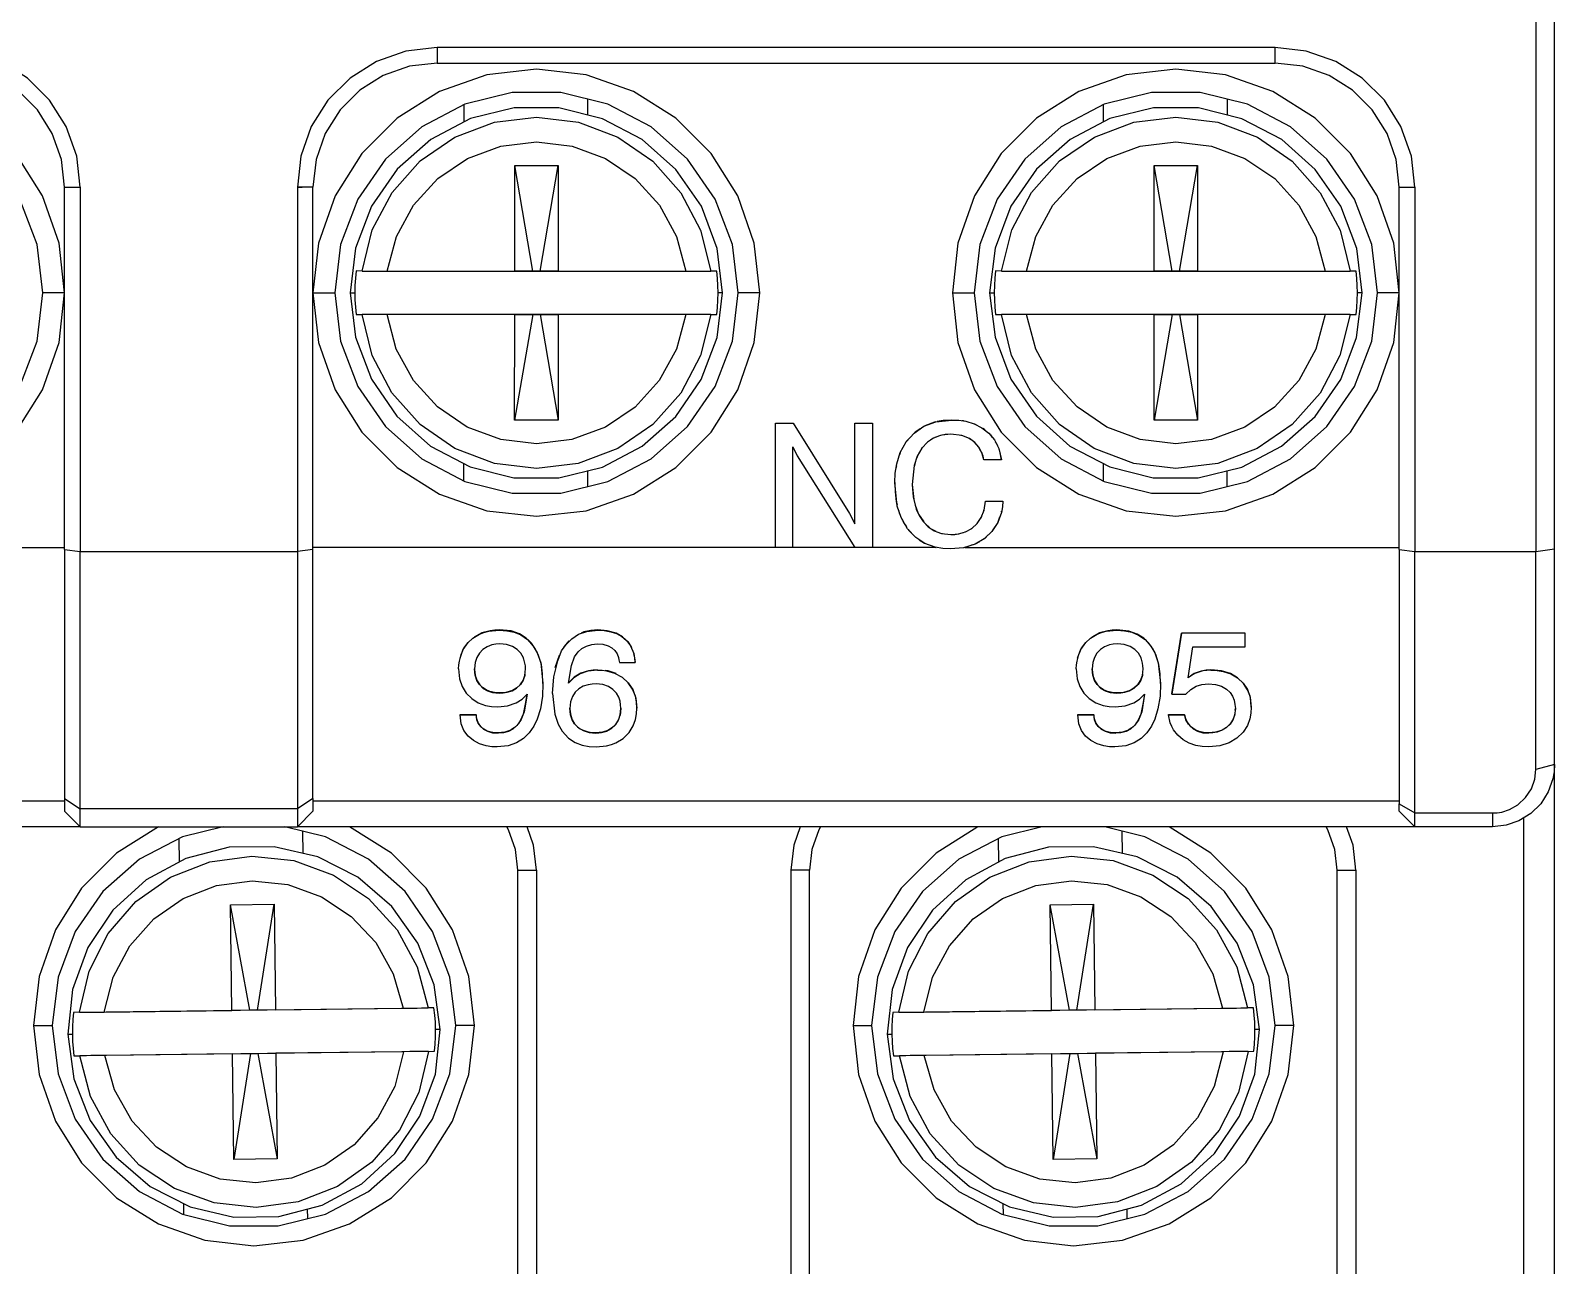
# Model space of a CAD drawing. Header units: millimetres. Extents: x 0 to 44.1, y 0 to 72.7.
# Drawn here: x 19.55 to 44.1, y 11.83 to 31.73 of the extents above; entities that cross this region are included whole.
import ezdxf

# ---------------------------------------------------------------- set-up
doc = ezdxf.new("R2010")
doc.units = ezdxf.units.MM

# ---------------------------------------------------------------- blocks, each defined once
blk = doc.blocks.new('CHINT_d7339026e326573a98e9350e627c6b80_FACE_0')
at = {"color": 141, "linetype": 'Continuous', "true_color": 0x40d9ff}
for p, q in [((43.8, 32), (43.8, 23.334)), ((44.1, 23.374), (44.1, 32)), ((26.53, 30.53), (26.53, 30.249)), ((28.53, 30.363), (28.53, 30.618)), ((36.83, 30.53), (36.83, 30.249)), ((38.83, 30.363), (38.83, 30.618)), ((27.35, 27.85), (27.351, 29.55)), ((27.64, 27.85), (27.351, 29.55)), ((27.351, 29.55), (28.051, 29.55)), ((27.76, 27.85), (28.051, 29.55)), ((28.051, 29.55), (28.05, 27.85)), ((37.65, 27.85), (37.651, 29.55)), ((37.94, 27.85), (37.651, 29.55)), ((37.651, 29.55), (38.351, 29.55)), ((38.06, 27.85), (38.351, 29.55)), ((38.351, 29.55), (38.35, 27.85)), ((23.85, 29.2), (23.85, 23.334)), ((23.85, 29.2), (23.926, 29.2)), ((24.891, 27.851), (30.509, 27.849)), ((25.293, 27.851), (27.35, 27.85)), ((27.64, 27.85), (27.35, 27.85)), ((27.76, 27.85), (27.64, 27.85)), ((28.05, 27.85), (27.76, 27.85)), ((28.05, 27.85), (30.107, 27.849)), ((35.191, 27.851), (40.809, 27.849)), ((35.593, 27.851), (37.65, 27.85)), ((37.94, 27.85), (37.65, 27.85)), ((38.06, 27.85), (37.94, 27.85)), ((38.35, 27.85), (38.06, 27.85)), ((38.35, 27.85), (40.407, 27.849)), ((20.1, 27.5), (19.75, 27.5)), ((24.1, 27.5), (24.45, 27.5)), ((24.7, 27.502), (24.774, 27.502)), ((30.7, 27.498), (30.626, 27.498)), ((31.3, 27.5), (30.95, 27.5)), ((34.4, 27.5), (34.75, 27.5)), ((35, 27.502), (35.074, 27.502)), ((41, 27.498), (40.926, 27.498)), ((41.6, 27.5), (41.25, 27.5)), ((30.509, 27.149), (24.891, 27.151)), ((27.35, 27.15), (25.293, 27.151)), ((27.64, 27.15), (27.349, 25.45)), ((27.349, 25.45), (27.35, 27.15)), ((27.35, 27.15), (27.64, 27.15)), ((27.64, 27.15), (27.76, 27.15)), ((27.76, 27.15), (28.049, 25.45)), ((27.76, 27.15), (28.05, 27.15)), ((28.05, 27.15), (28.049, 25.45)), ((30.107, 27.149), (28.05, 27.15)), ((40.809, 27.149), (35.191, 27.151)), ((37.65, 27.15), (35.593, 27.151)), ((37.94, 27.15), (37.649, 25.45)), ((37.649, 25.45), (37.65, 27.15)), ((37.65, 27.15), (37.94, 27.15)), ((37.94, 27.15), (38.06, 27.15)), ((38.06, 27.15), (38.349, 25.45)), ((38.06, 27.15), (38.35, 27.15)), ((38.35, 27.15), (38.349, 25.45)), ((40.407, 27.149), (38.35, 27.15)), ((28.049, 25.45), (27.349, 25.45)), ((33.95, 25.354), (33.95, 25.354)), ((34, 25.374), (34, 25.372)), ((34.224, 25.433), (34.224, 25.438)), ((34.226, 25.433), (34.226, 25.438)), ((38.349, 25.45), (37.649, 25.45)), ((34, 25.096), (33.976, 25.071)), ((34.098, 25.161), (34.054, 25.132)), ((34.081, 25.15), (34.082, 25.15)), ((34.211, 25.201), (34.117, 25.168)), ((34.374, 25.221), (34.233, 25.205)), ((34.562, 25.196), (34.534, 25.202)), ((34.694, 25.138), (34.672, 25.154)), ((34.789, 25.059), (34.757, 25.093)), ((33.844, 24.884), (33.826, 24.842)), ((33.916, 25.006), (33.898, 24.979)), ((34.861, 24.95), (34.823, 25.019)), ((26.527, 24.752), (26.527, 24.472)), ((28.527, 24.381), (28.527, 24.637)), ((33.8, 24.764), (33.784, 24.698)), ((36.827, 24.752), (36.827, 24.472)), ((38.827, 24.381), (38.827, 24.637)), ((33.754, 24.41), (33.779, 24.169)), ((33.802, 24.081), (33.844, 23.961)), ((33.857, 23.934), (33.939, 23.809)), ((34.864, 23.878), (34.873, 23.898)), ((34.909, 23.992), (34.915, 24.016)), ((33.961, 23.786), (34.031, 23.72)), ((34.072, 23.692), (34.132, 23.659)), ((34.195, 23.634), (34.24, 23.621)), ((34.223, 23.623), (34.223, 23.626)), ((34.225, 23.623), (34.225, 23.626)), ((34.376, 23.605), (34.51, 23.619)), ((34.562, 23.634), (34.62, 23.654)), ((34.683, 23.689), (34.717, 23.71)), ((34.784, 23.77), (34.8, 23.785)), ((12.855, 23.4), (20.1, 23.4)), ((20.1, 23.367), (20.1, 19.355)), ((20.1, 23.367), (20.35, 23.334)), ((20.35, 19.19), (20.35, 23.334)), ((20.35, 23.334), (23.85, 23.334)), ((24.1, 23.367), (23.85, 23.334)), ((23.85, 23.334), (23.85, 19.19)), ((24.1, 19.355), (24.1, 23.367)), ((33.95, 23.467), (33.95, 23.468)), ((34.134, 23.4), (34.13, 23.401)), ((34.134, 23.4), (34.139, 23.4)), ((34.601, 23.4), (34.611, 23.4)), ((34.725, 23.439), (34.611, 23.4)), ((34.611, 23.4), (41.6, 23.4)), ((34.928, 23.552), (34.927, 23.552)), ((41.6, 23.367), (41.85, 23.334)), ((41.6, 23.367), (41.6, 19.269)), ((41.85, 19.122), (41.85, 23.334)), ((41.85, 23.334), (43.8, 23.334)), ((43.8, 23.334), (44.1, 23.374)), ((44.1, 19.9), (44.1, 23.374)), ((27.102, 22.07), (27.102, 22.067)), ((28.148, 21.8), (28.225, 21.892)), ((28.687, 22.07), (28.687, 22.067)), ((29.171, 21.881), (29.231, 21.789)), ((37.051, 22.07), (37.051, 22.067)), ((38.09, 22.018), (37.933, 21.036)), ((38.09, 22.02), (38.09, 22.018)), ((39.116, 22.018), (38.09, 22.018)), ((27.494, 21.611), (27.491, 21.62)), ((28.003, 21.463), (28.07, 21.663)), ((37.442, 21.611), (37.439, 21.62)), ((26.446, 21.446), (26.446, 21.444)), ((27.523, 21.435), (27.524, 21.445)), ((36.395, 21.446), (36.395, 21.444)), ((37.472, 21.435), (37.472, 21.445)), ((38.566, 21.426), (38.566, 21.423)), ((27.098, 21.055), (27.098, 21.052)), ((27.959, 21.046), (27.959, 21.044)), ((28.991, 21.048), (28.989, 21.051)), ((37.046, 21.055), (37.046, 21.052)), ((38.956, 20.779), (38.959, 20.805)), ((27.083, 20.411), (27.083, 20.408)), ((28.362, 20.51), (28.406, 20.477)), ((28.657, 20.411), (28.657, 20.408)), ((37.032, 20.411), (37.032, 20.408)), ((38.525, 20.411), (38.525, 20.408)), ((20.1, 19.31), (2.6, 19.31)), ((20.1, 19.355), (20.35, 19.19)), ((23.85, 19.19), (20.35, 19.19)), ((20.35, 18.9), (20.35, 19.19)), ((24.1, 19.355), (23.85, 19.19)), ((23.85, 19.19), (23.85, 18.9)), ((41.6, 19.31), (24.1, 19.31)), ((41.6, 19.269), (41.85, 19.122)), ((41.85, 18.9), (41.85, 19.122)), ((20.35, 18.9), (20.349, 18.9)), ((20.35, 18.9), (23.85, 18.9)), ((21.939, 18.708), (21.944, 18.33)), ((23.851, 18.9), (23.85, 18.9)), ((23.942, 18.47), (23.938, 18.829)), ((35.139, 18.708), (35.144, 18.33)), ((37.142, 18.47), (37.138, 18.829)), ((41.85, 18.9), (41.849, 18.9)), ((22.774, 17.642), (23.474, 17.651)), ((23.086, 15.946), (22.774, 17.642)), ((22.796, 15.942), (22.774, 17.642)), ((23.205, 15.947), (23.474, 17.651)), ((23.474, 17.651), (23.496, 15.951)), ((35.974, 17.642), (36.674, 17.651)), ((36.286, 15.946), (35.974, 17.642)), ((35.996, 15.942), (35.974, 17.642)), ((36.405, 15.947), (36.674, 17.651)), ((36.674, 17.651), (36.696, 15.951)), ((20.337, 15.911), (25.954, 15.982)), ((23.496, 15.951), (25.552, 15.977)), ((33.537, 15.911), (39.154, 15.982)), ((36.696, 15.951), (38.752, 15.977)), ((20.739, 15.916), (22.796, 15.942)), ((23.086, 15.946), (22.796, 15.942)), ((23.205, 15.947), (23.086, 15.946)), ((23.496, 15.951), (23.205, 15.947)), ((33.939, 15.916), (35.996, 15.942)), ((36.286, 15.946), (35.996, 15.942)), ((36.405, 15.947), (36.286, 15.946)), ((36.696, 15.951), (36.405, 15.947)), ((19.6, 15.7), (19.9, 15.7)), ((20.15, 15.559), (20.225, 15.56)), ((26.15, 15.635), (26.075, 15.634)), ((26.7, 15.7), (26.4, 15.7)), ((32.8, 15.7), (33.1, 15.7)), ((33.35, 15.559), (33.425, 15.56)), ((39.35, 15.635), (39.275, 15.634)), ((39.9, 15.7), (39.6, 15.7)), ((25.963, 15.282), (20.346, 15.211)), ((22.804, 15.242), (20.748, 15.216)), ((22.804, 15.242), (23.095, 15.246)), ((22.826, 13.542), (22.804, 15.242)), ((23.095, 15.246), (22.826, 13.542)), ((23.095, 15.246), (23.214, 15.248)), ((23.214, 15.248), (23.504, 15.251)), ((23.214, 15.248), (23.526, 13.551)), ((25.561, 15.277), (23.504, 15.251)), ((23.504, 15.251), (23.526, 13.551)), ((39.163, 15.282), (33.546, 15.211)), ((36.004, 15.242), (33.948, 15.216)), ((36.004, 15.242), (36.295, 15.246)), ((36.026, 13.542), (36.004, 15.242)), ((36.295, 15.246), (36.026, 13.542)), ((36.295, 15.246), (36.414, 15.248)), ((36.414, 15.248), (36.704, 15.251)), ((36.414, 15.248), (36.726, 13.551)), ((38.761, 15.277), (36.704, 15.251)), ((36.704, 15.251), (36.726, 13.551)), ((23.526, 13.551), (22.826, 13.542)), ((36.726, 13.551), (36.026, 13.542)), ((22.014, 12.833), (22.016, 12.657)), ((35.214, 12.833), (35.216, 12.657)), ((24.017, 12.591), (24.015, 12.744)), ((37.217, 12.591), (37.215, 12.744))]:
    blk.add_line(p, q, dxfattribs=at)
for points in [[(20.35, 29.2), (20.294, 29.701), (20.127, 30.176), (19.859, 30.603), (19.503, 30.959), (19.076, 31.227), (18.601, 31.394), (18.1, 31.45)], [(26.1, 31.45), (25.599, 31.394), (25.124, 31.227), (24.697, 30.959), (24.341, 30.603), (24.073, 30.176), (23.906, 29.701), (23.85, 29.2)], [(26.1, 31.2), (39.6, 31.2), (39.6, 31.45), (26.1, 31.45), (26.1, 31.2)], [(41.85, 29.2), (41.794, 29.701), (41.627, 30.176), (41.359, 30.603), (41.003, 30.959), (40.576, 31.227), (40.101, 31.394), (39.6, 31.45)], [(20.1, 29.2), (20.05, 29.645), (19.902, 30.068), (19.664, 30.447), (19.347, 30.764), (18.968, 31.002), (18.545, 31.15), (18.1, 31.2)], [(26.1, 31.2), (25.655, 31.15), (25.232, 31.002), (24.853, 30.764), (24.536, 30.447), (24.298, 30.068), (24.15, 29.645), (24.1, 29.2)], [(41.6, 29.2), (41.55, 29.645), (41.402, 30.068), (41.164, 30.447), (40.847, 30.764), (40.468, 31.002), (40.045, 31.15), (39.6, 31.2)], [(20.1, 27.5), (20.01, 28.301), (19.743, 29.062), (19.315, 29.745), (18.745, 30.315), (18.062, 30.743), (17.301, 31.01), (16.5, 31.1), (15.699, 31.01), (14.938, 30.743), (14.255, 30.315), (13.685, 29.745), (13.257, 29.062), (12.99, 28.301), (12.9, 27.5)], [(31.3, 27.5), (31.21, 28.301), (30.943, 29.062), (30.515, 29.745), (29.945, 30.315), (29.262, 30.743), (28.501, 31.01), (27.7, 31.1), (26.899, 31.01), (26.138, 30.743), (25.455, 30.315), (24.885, 29.745), (24.457, 29.062), (24.19, 28.301), (24.1, 27.5)], [(41.6, 27.5), (41.51, 28.301), (41.243, 29.062), (40.815, 29.745), (40.245, 30.315), (39.562, 30.743), (38.801, 31.01), (38, 31.1), (37.199, 31.01), (36.438, 30.743), (35.755, 30.315), (35.185, 29.745), (34.757, 29.062), (34.49, 28.301), (34.4, 27.5)], [(19.75, 27.5), (19.656, 28.278), (19.378, 29.01), (18.933, 29.655), (18.346, 30.175), (17.652, 30.539), (16.892, 30.726), (16.108, 30.726), (15.348, 30.539), (14.654, 30.175), (14.067, 29.655), (13.622, 29.01), (13.344, 28.278), (13.25, 27.5)], [(30.95, 27.5), (30.856, 28.278), (30.578, 29.01), (30.133, 29.655), (29.546, 30.175), (28.852, 30.539), (28.092, 30.726), (27.308, 30.726), (26.548, 30.539), (25.854, 30.175), (25.267, 29.655), (24.822, 29.01), (24.544, 28.278), (24.45, 27.5)], [(41.25, 27.5), (41.156, 28.278), (40.878, 29.01), (40.433, 29.655), (39.846, 30.175), (39.152, 30.539), (38.392, 30.726), (37.608, 30.726), (36.848, 30.539), (36.154, 30.175), (35.567, 29.655), (35.122, 29.01), (34.844, 28.278), (34.75, 27.5)], [(30.7, 27.498), (30.613, 28.216), (30.357, 28.893), (29.947, 29.488), (29.405, 29.968), (28.765, 30.304), (28.063, 30.478), (27.34, 30.478), (26.638, 30.306), (25.997, 29.97), (25.455, 29.491), (25.044, 28.896), (24.788, 28.219), (24.7, 27.502)], [(41, 27.498), (40.913, 28.216), (40.657, 28.893), (40.247, 29.488), (39.705, 29.968), (39.065, 30.304), (38.363, 30.478), (37.64, 30.478), (36.938, 30.306), (36.297, 29.97), (35.755, 29.491), (35.344, 28.896), (35.088, 28.219), (35, 27.502)], [(24.891, 27.851), (25.056, 28.512), (25.375, 29.114), (25.827, 29.623), (26.388, 30.009), (27.025, 30.249), (27.701, 30.331), (28.377, 30.248), (29.014, 30.007), (29.575, 29.621), (30.027, 29.112), (30.345, 28.509), (30.509, 27.849)], [(35.191, 27.851), (35.356, 28.512), (35.675, 29.114), (36.127, 29.623), (36.688, 30.009), (37.325, 30.249), (38.001, 30.331), (38.677, 30.248), (39.314, 30.007), (39.875, 29.621), (40.327, 29.112), (40.645, 28.509), (40.809, 27.849)], [(25.293, 27.851), (25.444, 28.408), (25.721, 28.914), (26.11, 29.34), (26.588, 29.663), (27.128, 29.864), (27.701, 29.932), (28.274, 29.864), (28.814, 29.662), (29.292, 29.339), (29.68, 28.912), (29.957, 28.406), (30.107, 27.849)], [(35.593, 27.851), (35.744, 28.408), (36.021, 28.914), (36.41, 29.34), (36.888, 29.663), (37.428, 29.864), (38.001, 29.932), (38.574, 29.864), (39.114, 29.662), (39.592, 29.339), (39.98, 28.912), (40.257, 28.406), (40.407, 27.849)], [(20.1, 23.367), (20.1, 29.2), (20.35, 29.2), (20.35, 23.334)], [(24.1, 23.367), (24.1, 29.2), (23.85, 29.2)], [(41.6, 23.367), (41.6, 29.2), (41.85, 29.2), (41.85, 23.334)], [(24.891, 27.851), (24.796, 27.852), (24.784, 27.735), (24.777, 27.618), (24.774, 27.502)], [(24.891, 27.851), (24.904, 27.851), (24.93, 27.851), (24.972, 27.851), (25.027, 27.851), (25.101, 27.851), (25.194, 27.851), (25.293, 27.851)], [(30.107, 27.849), (30.181, 27.849), (30.253, 27.849), (30.333, 27.849), (30.402, 27.849), (30.455, 27.849), (30.492, 27.849), (30.509, 27.849)], [(30.626, 27.498), (30.623, 27.615), (30.616, 27.732), (30.605, 27.848), (30.509, 27.849)], [(35.191, 27.851), (35.096, 27.852), (35.084, 27.735), (35.077, 27.618), (35.074, 27.502)], [(35.191, 27.851), (35.204, 27.851), (35.23, 27.851), (35.272, 27.851), (35.327, 27.851), (35.401, 27.851), (35.494, 27.851), (35.593, 27.851)], [(40.407, 27.849), (40.481, 27.849), (40.553, 27.849), (40.633, 27.849), (40.702, 27.849), (40.755, 27.849), (40.792, 27.849), (40.809, 27.849)], [(40.926, 27.498), (40.923, 27.615), (40.916, 27.732), (40.905, 27.848), (40.809, 27.849)], [(12.9, 27.5), (12.99, 26.699), (13.257, 25.938), (13.685, 25.255), (14.255, 24.685), (14.938, 24.257), (15.699, 23.99), (16.5, 23.9), (17.301, 23.99), (18.062, 24.257), (18.745, 24.685), (19.315, 25.255), (19.743, 25.938), (20.01, 26.699), (20.1, 27.5)], [(13.25, 27.5), (13.344, 26.722), (13.622, 25.99), (14.067, 25.345), (14.654, 24.825), (15.348, 24.461), (16.108, 24.274), (16.892, 24.274), (17.652, 24.461), (18.346, 24.825), (18.933, 25.345), (19.378, 25.99), (19.656, 26.722), (19.75, 27.5)], [(24.1, 27.5), (24.19, 26.699), (24.457, 25.938), (24.885, 25.255), (25.455, 24.685), (26.138, 24.257), (26.899, 23.99), (27.7, 23.9), (28.501, 23.99), (29.262, 24.257), (29.945, 24.685), (30.515, 25.255), (30.943, 25.938), (31.21, 26.699), (31.3, 27.5)], [(24.45, 27.5), (24.544, 26.722), (24.822, 25.99), (25.267, 25.345), (25.854, 24.825), (26.548, 24.461), (27.308, 24.274), (28.092, 24.274), (28.852, 24.461), (29.546, 24.825), (30.133, 25.345), (30.578, 25.99), (30.856, 26.722), (30.95, 27.5)], [(24.7, 27.502), (24.787, 26.784), (25.043, 26.107), (25.453, 25.512), (25.995, 25.032), (26.635, 24.696), (27.337, 24.522), (28.06, 24.522), (28.762, 24.694), (29.403, 25.03), (29.945, 25.509), (30.356, 26.104), (30.612, 26.781), (30.7, 27.498)], [(24.774, 27.502), (24.777, 27.385), (24.784, 27.268), (24.795, 27.152), (24.891, 27.151)], [(30.509, 27.149), (30.604, 27.148), (30.616, 27.265), (30.623, 27.382), (30.626, 27.498)], [(34.4, 27.5), (34.49, 26.699), (34.757, 25.938), (35.185, 25.255), (35.755, 24.685), (36.438, 24.257), (37.199, 23.99), (38, 23.9), (38.801, 23.99), (39.562, 24.257), (40.245, 24.685), (40.815, 25.255), (41.243, 25.938), (41.51, 26.699), (41.6, 27.5)], [(34.75, 27.5), (34.844, 26.722), (35.122, 25.99), (35.567, 25.345), (36.154, 24.825), (36.848, 24.461), (37.608, 24.274), (38.392, 24.274), (39.152, 24.461), (39.846, 24.825), (40.433, 25.345), (40.878, 25.99), (41.156, 26.722), (41.25, 27.5)], [(35, 27.502), (35.087, 26.784), (35.343, 26.107), (35.753, 25.512), (36.295, 25.032), (36.935, 24.696), (37.637, 24.522), (38.36, 24.522), (39.062, 24.694), (39.703, 25.03), (40.245, 25.509), (40.656, 26.104), (40.912, 26.781), (41, 27.498)], [(35.074, 27.502), (35.077, 27.385), (35.084, 27.268), (35.095, 27.152), (35.191, 27.151)], [(40.809, 27.149), (40.904, 27.148), (40.916, 27.265), (40.923, 27.382), (40.926, 27.498)], [(25.293, 27.151), (25.219, 27.151), (25.147, 27.151), (25.067, 27.151), (24.998, 27.151), (24.945, 27.151), (24.908, 27.151), (24.891, 27.151)], [(30.509, 27.149), (30.344, 26.488), (30.025, 25.886), (29.573, 25.377), (29.012, 24.991), (28.375, 24.751), (27.699, 24.669), (27.023, 24.752), (26.386, 24.993), (25.825, 25.379), (25.373, 25.888), (25.055, 26.491), (24.891, 27.151)], [(30.107, 27.149), (29.956, 26.592), (29.679, 26.086), (29.29, 25.66), (28.812, 25.337), (28.272, 25.136), (27.699, 25.068), (27.126, 25.136), (26.586, 25.338), (26.108, 25.661), (25.72, 26.088), (25.443, 26.594), (25.293, 27.151)], [(30.509, 27.149), (30.496, 27.149), (30.47, 27.149), (30.428, 27.149), (30.373, 27.149), (30.298, 27.149), (30.205, 27.149), (30.107, 27.149)], [(35.593, 27.151), (35.519, 27.151), (35.447, 27.151), (35.367, 27.151), (35.298, 27.151), (35.245, 27.151), (35.208, 27.151), (35.191, 27.151)], [(40.809, 27.149), (40.644, 26.488), (40.325, 25.886), (39.873, 25.377), (39.312, 24.991), (38.675, 24.751), (37.999, 24.669), (37.323, 24.752), (36.686, 24.993), (36.125, 25.379), (35.673, 25.888), (35.355, 26.491), (35.191, 27.151)], [(40.407, 27.149), (40.256, 26.592), (39.979, 26.086), (39.59, 25.66), (39.112, 25.337), (38.572, 25.136), (37.999, 25.068), (37.426, 25.136), (36.886, 25.338), (36.408, 25.661), (36.02, 26.088), (35.743, 26.594), (35.593, 27.151)], [(40.809, 27.149), (40.796, 27.149), (40.77, 27.149), (40.728, 27.149), (40.673, 27.149), (40.598, 27.149), (40.505, 27.149), (40.407, 27.149)], [(31.549, 23.4), (31.549, 25.4), (31.838, 25.4), (32.745, 23.947), (32.831, 23.779), (32.831, 25.4), (33.113, 25.4), (33.113, 23.4)], [(33.472, 24.444), (33.479, 24.596), (33.503, 24.747), (33.561, 24.93), (33.655, 25.099), (33.784, 25.241), (33.942, 25.351), (34.136, 25.423), (34.391, 25.451)], [(33.881, 25.309), (33.799, 25.255), (33.792, 25.247)], [(34.128, 25.42), (34.113, 25.417), (33.955, 25.358), (33.949, 25.353)], [(34.391, 25.451), (34.251, 25.443), (34.156, 25.425)], [(34.391, 25.451), (34.503, 25.446), (34.615, 25.43), (34.75, 25.389), (34.877, 25.326), (34.988, 25.239), (35.079, 25.13), (35.148, 24.994), (35.19, 24.81)], [(34.589, 25.433), (34.579, 25.436), (34.56, 25.438)], [(34.784, 25.372), (34.761, 25.385), (34.756, 25.387)], [(34.941, 25.276), (34.91, 25.304), (34.894, 25.312)], [(33.684, 25.13), (33.658, 25.103), (33.657, 25.1)], [(34.374, 25.221), (34.283, 25.215), (34.195, 25.198), (34.095, 25.16), (33.997, 25.094), (33.91, 25), (33.834, 24.867), (33.786, 24.719), (33.754, 24.41)], [(34.908, 24.81), (34.894, 24.868), (34.875, 24.923), (34.828, 25.013), (34.762, 25.089), (34.674, 25.153), (34.552, 25.2), (34.374, 25.221)], [(35.046, 25.17), (35.023, 25.202), (35.006, 25.218)], [(35.13, 25.029), (35.111, 25.077), (35.093, 25.102)], [(31.831, 23.4), (31.831, 25.021), (31.901, 24.873), (32.827, 23.4)], [(33.56, 24.925), (33.557, 24.921), (33.548, 24.889)], [(35.19, 24.81), (34.908, 24.81), (34.874, 24.926)], [(35.19, 24.81), (35.163, 24.947), (35.152, 24.973)], [(33.498, 24.714), (33.493, 24.699), (33.491, 24.672)], [(34.376, 23.605), (34.438, 23.608), (34.5, 23.616), (34.612, 23.649), (34.713, 23.706), (34.8, 23.784), (34.866, 23.88), (34.913, 24.001), (34.933, 24.144), (35.215, 24.144), (35.207, 24.052), (35.19, 23.963), (35.132, 23.801), (35.038, 23.657), (34.913, 23.538), (34.765, 23.451), (34.582, 23.394), (34.371, 23.374), (34.246, 23.381), (34.123, 23.403), (33.959, 23.462), (33.812, 23.557), (33.679, 23.699), (33.574, 23.88), (33.513, 24.063), (33.472, 24.444)], [(33.472, 24.444), (33.477, 24.292), (33.497, 24.141), (33.51, 24.09)], [(33.754, 24.41), (33.768, 24.211), (33.818, 24.017), (33.867, 23.912), (33.932, 23.816), (34.012, 23.733), (34.107, 23.668), (34.223, 23.623), (34.376, 23.605)], [(33.534, 24), (33.55, 23.941), (33.565, 23.907)], [(33.589, 23.854), (33.614, 23.799), (33.661, 23.729)], [(35.134, 23.806), (35.136, 23.81), (35.164, 23.89)], [(35.191, 23.97), (35.192, 23.973), (35.194, 23.982)], [(33.689, 23.688), (33.701, 23.67), (33.81, 23.559), (33.811, 23.558)], [(34.917, 23.542), (34.921, 23.545), (34.978, 23.6)], [(35.041, 23.661), (35.045, 23.664), (35.088, 23.733)], [(34.134, 23.4), (33.113, 23.4), (32.827, 23.4), (31.831, 23.4), (31.549, 23.4), (24.1, 23.4)], [(33.866, 23.522), (33.954, 23.465), (33.956, 23.464)], [(34.769, 23.454), (34.774, 23.455), (34.841, 23.496)], [(44.1, 19.9), (43.8, 19.822), (43.8, 23.334)], [(26.446, 21.444), (26.45, 21.506), (26.459, 21.568), (26.487, 21.672), (26.53, 21.774), (26.595, 21.863), (26.678, 21.937), (26.785, 22), (26.853, 22.028), (26.931, 22.051), (27.102, 22.067)], [(26.595, 21.865), (26.514, 21.755), (26.464, 21.612)], [(27.102, 22.07), (27.028, 22.067), (26.954, 22.058), (26.82, 22.021), (26.698, 21.956)], [(27.805, 21.209), (27.805, 21.211), (27.799, 21.363), (27.78, 21.515), (27.733, 21.659), (27.684, 21.762), (27.618, 21.855), (27.536, 21.936), (27.427, 22.005), (27.295, 22.053), (27.102, 22.07)], [(27.102, 22.067), (27.223, 22.056), (27.342, 22.034), (27.451, 21.989), (27.556, 21.914), (27.648, 21.809), (27.712, 21.7), (27.769, 21.542), (27.805, 21.209)], [(27.959, 21.044), (27.981, 21.312), (28.043, 21.573), (28.106, 21.731), (28.18, 21.836), (28.271, 21.928), (28.379, 22), (28.513, 22.047), (28.687, 22.067)], [(28.687, 22.07), (28.575, 22.062), (28.465, 22.038), (28.42, 22.018)], [(29.138, 21.912), (29.089, 21.958), (28.983, 22.017), (28.838, 22.058), (28.687, 22.07)], [(28.687, 22.067), (28.793, 22.06), (28.897, 22.04), (28.992, 22.011), (29.078, 21.963), (29.152, 21.9), (29.215, 21.812), (29.268, 21.692), (29.292, 21.547)], [(36.395, 21.444), (36.399, 21.506), (36.408, 21.568), (36.436, 21.672), (36.478, 21.774), (36.544, 21.863), (36.627, 21.937), (36.734, 22), (36.802, 22.028), (36.879, 22.051), (37.051, 22.067)], [(36.543, 21.865), (36.463, 21.755), (36.413, 21.612)], [(37.051, 22.07), (36.977, 22.067), (36.903, 22.058), (36.769, 22.021), (36.646, 21.956)], [(37.754, 21.209), (37.754, 21.211), (37.747, 21.363), (37.728, 21.515), (37.682, 21.659), (37.633, 21.762), (37.567, 21.855), (37.484, 21.936), (37.375, 22.004), (37.243, 22.05), (37.051, 22.07)], [(37.051, 22.067), (37.171, 22.055), (37.289, 22.032), (37.398, 21.988), (37.505, 21.914), (37.597, 21.809), (37.66, 21.7), (37.718, 21.542), (37.754, 21.209)], [(37.933, 21.036), (37.933, 21.039), (38.09, 22.02)], [(39.116, 22.018), (39.116, 22.02), (38.09, 22.02)], [(38.566, 21.423), (38.433, 21.411), (38.307, 21.37), (38.25, 21.338), (38.197, 21.298), (38.275, 21.795), (39.116, 21.795), (39.116, 22.018)], [(27.098, 21.052), (27.164, 21.055), (27.229, 21.065), (27.308, 21.091), (27.379, 21.132), (27.439, 21.187), (27.484, 21.255), (27.513, 21.337), (27.524, 21.444), (27.522, 21.489), (27.514, 21.535), (27.492, 21.618), (27.449, 21.694), (27.388, 21.757), (27.313, 21.804), (27.219, 21.834), (27.109, 21.845), (27.044, 21.839), (26.98, 21.829), (26.904, 21.8), (26.836, 21.755), (26.781, 21.696), (26.741, 21.627), (26.714, 21.546), (26.703, 21.441), (26.706, 21.38), (26.717, 21.32), (26.744, 21.248), (26.787, 21.183), (26.843, 21.129), (26.911, 21.089), (26.992, 21.062), (27.098, 21.052)], [(28.685, 21.423), (28.526, 21.406), (28.404, 21.363), (28.303, 21.3), (28.259, 21.257), (28.215, 21.215), (28.265, 21.499), (28.316, 21.635), (28.372, 21.716), (28.433, 21.772), (28.505, 21.811), (28.591, 21.837), (28.681, 21.845), (28.768, 21.838), (28.853, 21.816), (28.915, 21.782), (28.963, 21.739), (28.998, 21.685), (29.022, 21.626), (29.03, 21.587), (29.036, 21.547), (29.292, 21.547)], [(29.292, 21.547), (29.292, 21.55), (29.285, 21.618), (29.27, 21.686)], [(37.046, 21.052), (37.112, 21.055), (37.177, 21.065), (37.256, 21.091), (37.328, 21.132), (37.388, 21.187), (37.433, 21.255), (37.461, 21.337), (37.473, 21.444), (37.47, 21.489), (37.463, 21.535), (37.44, 21.618), (37.398, 21.694), (37.337, 21.757), (37.262, 21.804), (37.167, 21.834), (37.058, 21.845), (36.993, 21.839), (36.929, 21.829), (36.852, 21.8), (36.785, 21.755), (36.73, 21.696), (36.69, 21.627), (36.663, 21.546), (36.651, 21.441), (36.655, 21.38), (36.666, 21.32), (36.693, 21.248), (36.736, 21.183), (36.792, 21.129), (36.859, 21.089), (36.941, 21.062), (37.046, 21.052)], [(26.446, 21.444), (26.463, 21.282), (26.505, 21.158), (26.57, 21.053), (26.657, 20.966), (26.761, 20.897), (26.878, 20.853), (26.976, 20.835), (27.076, 20.829), (27.236, 20.846), (27.372, 20.895), (27.468, 20.956), (27.549, 21.036), (27.503, 20.751), (27.449, 20.617), (27.385, 20.528), (27.322, 20.474), (27.249, 20.436), (27.168, 20.414), (27.083, 20.408)], [(27.098, 21.055), (27.024, 21.061), (26.951, 21.077), (26.888, 21.104), (26.831, 21.142), (26.783, 21.191), (26.742, 21.254), (26.714, 21.342), (26.703, 21.443)], [(28.685, 21.426), (28.613, 21.423), (28.541, 21.412), (28.418, 21.372), (28.307, 21.307), (28.216, 21.218)], [(28.685, 21.423), (28.685, 21.426), (28.73, 21.422)], [(28.685, 21.423), (28.758, 21.421), (28.83, 21.41), (28.96, 21.373), (29.079, 21.309), (29.178, 21.218), (29.252, 21.108), (29.299, 20.969), (29.318, 20.808)], [(28.982, 21.367), (28.853, 21.41), (28.808, 21.414)], [(36.395, 21.444), (36.412, 21.282), (36.454, 21.158), (36.519, 21.053), (36.605, 20.966), (36.71, 20.897), (36.827, 20.853), (36.925, 20.835), (37.025, 20.829), (37.185, 20.846), (37.321, 20.895), (37.417, 20.956), (37.497, 21.036), (37.452, 20.751), (37.397, 20.617), (37.334, 20.528), (37.271, 20.474), (37.198, 20.436), (37.116, 20.414), (37.032, 20.408)], [(37.046, 21.055), (36.972, 21.061), (36.9, 21.077), (36.836, 21.104), (36.779, 21.142), (36.732, 21.191), (36.691, 21.254), (36.663, 21.342), (36.651, 21.443)], [(38.566, 21.426), (38.486, 21.422), (38.407, 21.408), (38.294, 21.369), (38.197, 21.301)], [(39.215, 20.824), (39.215, 20.827), (39.21, 20.916), (39.195, 21.004), (39.156, 21.104), (39.091, 21.205), (38.995, 21.298), (38.878, 21.366), (38.733, 21.411), (38.566, 21.426)], [(38.566, 21.423), (38.666, 21.415), (38.764, 21.4), (38.884, 21.361), (38.992, 21.297), (39.083, 21.213), (39.152, 21.11), (39.197, 20.986), (39.215, 20.824)], [(27.805, 21.209), (27.796, 21.002), (27.764, 20.798), (27.713, 20.634), (27.658, 20.518), (27.584, 20.411), (27.491, 20.32), (27.38, 20.25), (27.246, 20.204), (27.07, 20.185), (26.98, 20.189), (26.891, 20.202), (26.783, 20.235), (26.684, 20.288), (26.598, 20.36), (26.533, 20.45), (26.489, 20.56), (26.472, 20.705)], [(27.515, 21.355), (27.512, 21.337), (27.486, 21.261), (27.442, 21.193), (27.383, 21.137), (27.314, 21.096), (27.208, 21.064), (27.098, 21.055)], [(28.657, 20.408), (28.704, 20.41), (28.75, 20.416), (28.834, 20.441), (28.91, 20.484), (28.973, 20.543), (29.02, 20.615), (29.051, 20.705), (29.062, 20.809), (29.055, 20.865), (29.049, 20.921), (29.026, 20.985), (28.99, 21.05), (28.931, 21.111), (28.861, 21.158), (28.771, 21.19), (28.665, 21.201), (28.599, 21.196), (28.534, 21.186), (28.455, 21.162), (28.383, 21.121), (28.323, 21.065), (28.279, 20.996), (28.25, 20.914), (28.239, 20.807), (28.242, 20.749), (28.252, 20.691), (28.275, 20.624), (28.315, 20.557), (28.377, 20.495), (28.453, 20.448), (28.547, 20.418), (28.657, 20.408)], [(29.318, 20.808), (29.318, 20.811), (29.312, 20.907), (29.294, 21.003), (29.249, 21.117), (29.18, 21.218), (29.089, 21.303)], [(37.754, 21.209), (37.745, 21.002), (37.712, 20.798), (37.662, 20.634), (37.607, 20.518), (37.533, 20.411), (37.44, 20.32), (37.329, 20.25), (37.194, 20.204), (37.019, 20.185), (36.929, 20.189), (36.84, 20.202), (36.731, 20.235), (36.632, 20.288), (36.547, 20.36), (36.482, 20.45), (36.438, 20.56), (36.421, 20.705)], [(37.463, 21.355), (37.461, 21.337), (37.434, 21.261), (37.391, 21.193), (37.331, 21.137), (37.262, 21.096), (37.157, 21.064), (37.046, 21.055)], [(37.933, 21.036), (38.16, 21.036), (38.242, 21.112), (38.329, 21.162), (38.417, 21.189), (38.472, 21.198), (38.528, 21.201), (38.64, 21.191), (38.736, 21.162), (38.814, 21.118), (38.873, 21.063), (38.913, 21.003), (38.94, 20.937), (38.951, 20.871), (38.959, 20.803), (38.946, 20.696), (38.92, 20.622), (38.875, 20.554), (38.816, 20.496), (38.745, 20.453), (38.666, 20.425), (38.596, 20.412), (38.525, 20.408)], [(27.548, 21.036), (27.519, 20.874), (27.486, 20.712), (27.446, 20.614), (27.409, 20.562)], [(27.959, 21.044), (27.995, 20.711), (28.05, 20.552), (28.113, 20.442), (28.217, 20.328), (28.326, 20.256), (28.436, 20.214), (28.547, 20.192), (28.66, 20.185), (28.831, 20.202), (28.91, 20.222), (28.978, 20.25), (29.096, 20.323), (29.193, 20.42), (29.258, 20.524), (29.296, 20.627), (29.313, 20.717), (29.318, 20.808)], [(37.497, 21.036), (37.468, 20.874), (37.434, 20.712), (37.395, 20.614), (37.358, 20.562)], [(26.472, 20.705), (26.728, 20.705), (26.728, 20.708)], [(26.472, 20.705), (26.472, 20.708), (26.728, 20.708)], [(27.083, 20.411), (27.027, 20.413), (26.972, 20.422), (26.909, 20.441), (26.851, 20.471), (26.802, 20.514), (26.764, 20.566), (26.74, 20.624), (26.728, 20.708)], [(26.728, 20.705), (26.731, 20.665), (26.739, 20.626), (26.762, 20.566), (26.799, 20.514), (26.848, 20.471), (26.911, 20.437), (26.995, 20.415), (27.083, 20.408)], [(28.355, 20.517), (28.316, 20.559), (28.278, 20.621), (28.251, 20.704), (28.239, 20.808)], [(29.035, 20.657), (29.018, 20.614), (28.975, 20.547), (28.917, 20.491), (28.848, 20.449), (28.765, 20.422), (28.657, 20.411)], [(29.061, 20.811), (29.054, 20.75), (29.047, 20.693)], [(36.421, 20.705), (36.677, 20.705), (36.677, 20.708)], [(36.421, 20.705), (36.421, 20.708), (36.677, 20.708)], [(37.032, 20.411), (36.976, 20.413), (36.921, 20.422), (36.858, 20.441), (36.8, 20.471), (36.75, 20.514), (36.713, 20.566), (36.689, 20.624), (36.677, 20.708)], [(36.677, 20.705), (36.68, 20.665), (36.688, 20.626), (36.711, 20.566), (36.748, 20.514), (36.797, 20.471), (36.859, 20.437), (36.944, 20.415), (37.032, 20.408)], [(39.215, 20.824), (39.21, 20.73), (39.192, 20.637), (39.153, 20.531), (39.085, 20.424), (38.984, 20.325), (38.861, 20.25), (38.709, 20.202), (38.532, 20.185), (38.425, 20.191), (38.32, 20.21), (38.214, 20.247), (38.116, 20.302), (38.03, 20.374), (37.962, 20.461), (37.933, 20.512), (37.91, 20.571), (37.882, 20.704)], [(37.882, 20.704), (38.138, 20.704), (38.138, 20.706)], [(37.882, 20.704), (37.882, 20.706), (38.138, 20.706)], [(38.525, 20.411), (38.487, 20.412), (38.448, 20.416), (38.377, 20.432), (38.31, 20.461), (38.251, 20.502), (38.202, 20.554), (38.163, 20.623), (38.138, 20.706)], [(38.138, 20.704), (38.154, 20.641), (38.181, 20.582), (38.223, 20.524), (38.278, 20.477), (38.349, 20.439), (38.435, 20.415), (38.525, 20.408)], [(38.948, 20.709), (38.922, 20.63), (38.875, 20.556), (38.81, 20.495), (38.733, 20.45), (38.637, 20.421), (38.525, 20.411)], [(27.271, 20.448), (27.191, 20.422), (27.083, 20.411)], [(27.399, 20.548), (27.343, 20.493), (27.282, 20.454)], [(28.657, 20.411), (28.597, 20.414), (28.538, 20.423), (28.474, 20.443), (28.423, 20.467)], [(37.219, 20.448), (37.14, 20.422), (37.032, 20.411)], [(37.348, 20.548), (37.291, 20.493), (37.231, 20.454)], [(44.1, 19.9), (44.093, 19.785), (44.074, 19.671), (43.999, 19.462), (43.878, 19.271), (43.717, 19.113), (43.526, 18.995), (43.319, 18.924), (43.1, 18.9)], [(43.6, 19.041), (43.6, 8), (44.1, 8), (44.1, 19.9)], [(43.1, 19.122), (43.175, 19.125), (43.249, 19.136), (43.376, 19.177), (43.508, 19.254), (43.634, 19.371), (43.729, 19.512), (43.785, 19.665), (43.8, 19.822)], [(20.1, 19.15), (20.351, 18.899), (11.845, 18.898), (10.855, 18.898), (2.349, 18.899), (2.6, 19.15)], [(20.1, 19.355), (20.1, 19.15), (20.35, 18.9)], [(41.6, 19.15), (41.851, 18.899), (33.345, 18.898), (32.355, 18.898), (23.849, 18.899), (24.1, 19.15)], [(24.1, 19.355), (24.1, 19.15), (23.85, 18.9)], [(41.85, 18.9), (41.6, 19.15), (41.6, 19.269)], [(41.85, 19.122), (43.1, 19.122), (43.1, 18.9), (41.85, 18.9)], [(21.614, 18.9), (21.61, 18.898), (20.937, 18.476), (20.374, 17.913), (19.952, 17.24), (19.689, 16.49), (19.6, 15.7)], [(22.652, 18.9), (21.998, 18.739), (21.304, 18.375), (20.717, 17.855), (20.272, 17.21), (19.994, 16.478), (19.9, 15.7)], [(26.4, 15.7), (26.306, 16.478), (26.028, 17.21), (25.583, 17.855), (24.996, 18.375), (24.302, 18.739), (23.648, 18.9)], [(26.7, 15.7), (26.611, 16.49), (26.348, 17.24), (25.926, 17.913), (25.363, 18.476), (24.69, 18.898), (24.69, 18.898)], [(27.4, 18.2), (27.362, 18.534), (27.251, 18.851), (27.222, 18.898)], [(27.7, 18.2), (27.655, 18.601), (27.551, 18.898)], [(31.949, 18.898), (31.845, 18.601), (31.8, 18.2)], [(32.278, 18.898), (32.249, 18.851), (32.138, 18.534), (32.1, 18.2)], [(34.81, 18.898), (34.137, 18.476), (33.574, 17.913), (33.152, 17.24), (32.889, 16.49), (32.8, 15.7)], [(35.845, 18.898), (35.198, 18.739), (34.504, 18.375), (33.917, 17.855), (33.472, 17.21), (33.194, 16.478), (33.1, 15.7)], [(39.6, 15.7), (39.506, 16.478), (39.228, 17.21), (38.783, 17.855), (38.196, 18.375), (37.502, 18.739), (36.855, 18.898)], [(39.9, 15.7), (39.811, 16.49), (39.548, 17.24), (39.126, 17.913), (38.563, 18.476), (37.89, 18.898)], [(40.6, 18.2), (40.562, 18.534), (40.451, 18.851), (40.422, 18.898)], [(40.9, 18.2), (40.855, 18.601), (40.751, 18.898)], [(26.15, 15.635), (26.053, 16.352), (25.788, 17.025), (25.37, 17.614), (24.823, 18.087), (24.178, 18.415), (23.474, 18.579), (22.751, 18.57), (22.051, 18.388), (21.415, 18.044), (20.879, 17.557), (20.476, 16.957), (20.228, 16.278), (20.15, 15.559)], [(20.337, 15.911), (20.493, 16.574), (20.803, 17.18), (21.249, 17.695), (21.805, 18.088), (22.439, 18.337), (23.114, 18.427), (23.791, 18.354), (24.431, 18.121), (24.997, 17.742), (25.456, 17.239), (25.781, 16.641), (25.954, 15.982)], [(39.35, 15.635), (39.253, 16.352), (38.988, 17.025), (38.57, 17.614), (38.023, 18.087), (37.378, 18.415), (36.674, 18.579), (35.951, 18.57), (35.251, 18.388), (34.615, 18.044), (34.079, 17.557), (33.676, 16.957), (33.428, 16.278), (33.35, 15.559)], [(33.537, 15.911), (33.693, 16.574), (34.003, 17.18), (34.449, 17.695), (35.005, 18.088), (35.639, 18.337), (36.314, 18.427), (36.991, 18.354), (37.631, 18.121), (38.197, 17.742), (38.656, 17.239), (38.981, 16.641), (39.154, 15.982)], [(27.7, 7.5), (27.4, 7.624), (27.4, 18.2), (27.7, 18.2), (27.7, 7.5)], [(31.8, 7.5), (32.1, 7.624), (32.1, 18.2), (31.8, 18.2), (31.8, 7.5)], [(40.9, 7.5), (40.6, 7.624), (40.6, 18.2), (40.9, 18.2), (40.9, 7.5)], [(20.739, 15.916), (20.882, 16.475), (21.152, 16.984), (21.535, 17.416), (22.009, 17.745), (22.547, 17.953), (23.119, 18.029), (23.693, 17.968), (24.236, 17.773), (24.718, 17.456), (25.112, 17.035), (25.395, 16.532), (25.552, 15.977)], [(33.939, 15.916), (34.082, 16.475), (34.352, 16.984), (34.735, 17.416), (35.209, 17.745), (35.747, 17.953), (36.319, 18.029), (36.893, 17.968), (37.436, 17.773), (37.918, 17.456), (38.312, 17.035), (38.595, 16.532), (38.752, 15.977)], [(25.552, 15.977), (25.626, 15.978), (25.698, 15.979), (25.778, 15.98), (25.847, 15.981), (25.9, 15.982), (25.937, 15.982), (25.954, 15.982)], [(26.075, 15.634), (26.072, 15.751), (26.063, 15.867), (26.05, 15.984), (25.954, 15.982)], [(38.752, 15.977), (38.826, 15.978), (38.898, 15.979), (38.978, 15.98), (39.047, 15.981), (39.1, 15.982), (39.137, 15.982), (39.154, 15.982)], [(39.275, 15.634), (39.272, 15.751), (39.263, 15.867), (39.25, 15.984), (39.154, 15.982)], [(20.337, 15.911), (20.241, 15.91), (20.231, 15.793), (20.225, 15.676), (20.225, 15.56)], [(20.337, 15.911), (20.35, 15.911), (20.375, 15.911), (20.417, 15.912), (20.472, 15.913), (20.546, 15.914), (20.64, 15.915), (20.739, 15.916)], [(33.537, 15.911), (33.441, 15.91), (33.431, 15.793), (33.425, 15.676), (33.425, 15.56)], [(33.537, 15.911), (33.55, 15.911), (33.575, 15.911), (33.617, 15.912), (33.672, 15.913), (33.746, 15.914), (33.84, 15.915), (33.939, 15.916)], [(19.6, 15.7), (19.689, 14.91), (19.952, 14.16), (20.374, 13.487), (20.937, 12.924), (21.61, 12.502), (22.36, 12.239), (23.15, 12.15), (23.94, 12.239), (24.69, 12.502), (25.363, 12.924), (25.926, 13.487), (26.348, 14.16), (26.611, 14.91), (26.7, 15.7)], [(19.9, 15.7), (19.994, 14.922), (20.272, 14.19), (20.717, 13.545), (21.304, 13.025), (21.998, 12.661), (22.758, 12.474), (23.542, 12.474), (24.302, 12.661), (24.996, 13.025), (25.583, 13.545), (26.028, 14.19), (26.306, 14.922), (26.4, 15.7)], [(20.15, 15.559), (20.247, 14.842), (20.512, 14.169), (20.93, 13.579), (21.477, 13.106), (22.122, 12.778), (22.826, 12.614), (23.549, 12.623), (24.249, 12.805), (24.885, 13.15), (25.421, 13.636), (25.824, 14.236), (26.072, 14.916), (26.15, 15.635)], [(20.225, 15.56), (20.228, 15.443), (20.237, 15.326), (20.25, 15.21), (20.346, 15.211)], [(25.963, 15.282), (26.059, 15.284), (26.069, 15.4), (26.075, 15.517), (26.075, 15.634)], [(32.8, 15.7), (32.889, 14.91), (33.152, 14.16), (33.574, 13.487), (34.137, 12.924), (34.81, 12.502), (35.56, 12.239), (36.35, 12.15), (37.14, 12.239), (37.89, 12.502), (38.563, 12.924), (39.126, 13.487), (39.548, 14.16), (39.811, 14.91), (39.9, 15.7)], [(33.1, 15.7), (33.194, 14.922), (33.472, 14.19), (33.917, 13.545), (34.504, 13.025), (35.198, 12.661), (35.958, 12.474), (36.742, 12.474), (37.502, 12.661), (38.196, 13.025), (38.783, 13.545), (39.228, 14.19), (39.506, 14.922), (39.6, 15.7)], [(33.35, 15.559), (33.447, 14.842), (33.712, 14.169), (34.13, 13.579), (34.677, 13.106), (35.322, 12.778), (36.026, 12.614), (36.749, 12.623), (37.449, 12.805), (38.085, 13.15), (38.621, 13.636), (39.024, 14.236), (39.272, 14.916), (39.35, 15.635)], [(33.425, 15.56), (33.428, 15.443), (33.437, 15.326), (33.45, 15.21), (33.546, 15.211)], [(39.163, 15.282), (39.259, 15.284), (39.269, 15.4), (39.275, 15.517), (39.275, 15.634)], [(25.963, 15.282), (25.807, 14.62), (25.497, 14.014), (25.051, 13.499), (24.495, 13.106), (23.861, 12.857), (23.186, 12.766), (22.509, 12.84), (21.869, 13.072), (21.303, 13.451), (20.844, 13.954), (20.519, 14.553), (20.346, 15.211)], [(25.561, 15.277), (25.418, 14.718), (25.148, 14.209), (24.765, 13.778), (24.291, 13.449), (23.753, 13.24), (23.181, 13.165), (22.607, 13.226), (22.064, 13.42), (21.582, 13.737), (21.188, 14.159), (20.905, 14.661), (20.748, 15.216)], [(25.963, 15.282), (25.95, 15.282), (25.924, 15.282), (25.882, 15.281), (25.827, 15.281), (25.753, 15.28), (25.66, 15.279), (25.561, 15.277)], [(39.163, 15.282), (39.007, 14.62), (38.697, 14.014), (38.251, 13.499), (37.695, 13.106), (37.061, 12.857), (36.386, 12.766), (35.709, 12.84), (35.069, 13.072), (34.503, 13.451), (34.044, 13.954), (33.719, 14.553), (33.546, 15.211)], [(38.761, 15.277), (38.618, 14.718), (38.348, 14.209), (37.965, 13.778), (37.491, 13.449), (36.953, 13.24), (36.381, 13.165), (35.807, 13.226), (35.264, 13.42), (34.782, 13.737), (34.388, 14.159), (34.105, 14.661), (33.948, 15.216)], [(39.163, 15.282), (39.15, 15.282), (39.124, 15.282), (39.082, 15.281), (39.027, 15.281), (38.953, 15.28), (38.86, 15.279), (38.761, 15.277)], [(20.748, 15.216), (20.673, 15.215), (20.602, 15.214), (20.522, 15.213), (20.453, 15.212), (20.4, 15.212), (20.363, 15.211), (20.346, 15.211)], [(33.948, 15.216), (33.873, 15.215), (33.802, 15.214), (33.722, 15.213), (33.653, 15.212), (33.6, 15.212), (33.563, 15.211), (33.546, 15.211)]]:
    blk.add_lwpolyline(points, dxfattribs=at)
blk = doc.blocks.new('CHINT_d7339026e326573a98e9350e627c6b80')
at = {"color": 141, "true_color": 0x40d9ff}
blk.add_blockref('CHINT_d7339026e326573a98e9350e627c6b80_FACE_0', (0, 0), dxfattribs=at)

msp = doc.modelspace()

# ---------------------------------------------------------------- block references
at = {"color": 141, "true_color": 0x40d9ff}
msp.add_blockref('CHINT_d7339026e326573a98e9350e627c6b80', (0, 0), dxfattribs=at)

doc.saveas('drawing.dxf')
